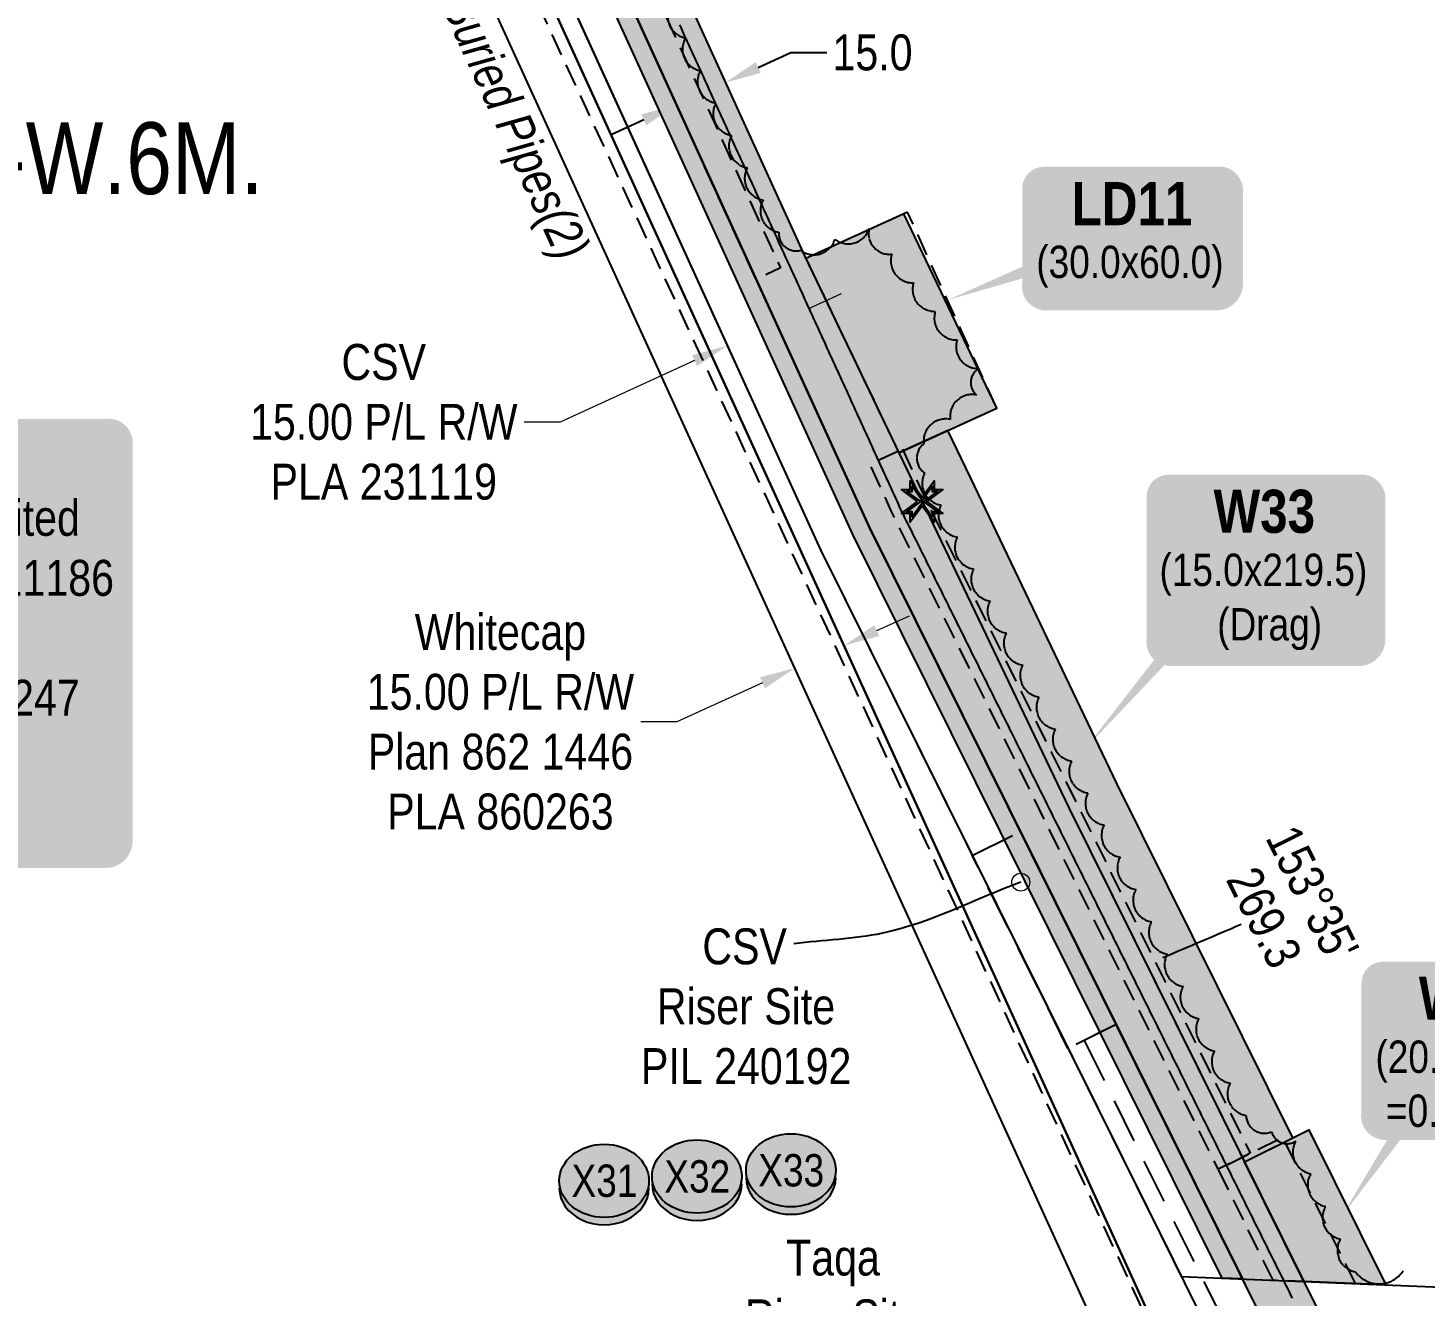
# Model space of a CAD drawing. Extents: x 347027 to 353466, y 6157949 to 6165050.
# Drawn here: x 350846.8 to 351235.9, y 6158588.4 to 6158941.5 of the extents above; entities that cross this region are included whole.
import ezdxf
from ezdxf.enums import TextEntityAlignment as Align

# ---------------------------------------------------------------- set-up
doc = ezdxf.new("R2010")
doc.units = 0
doc.header["$LTSCALE"] = 5
doc.header["$PDSIZE"] = 20
for name, pattern in [('0', [1, 1, 0]), ('foc-ACCESSROAD', [3.75, 2.5, -1.25]), ('HIDDEN2', [1.875, 1.25, -0.625]), ('UG_PIPE', [1.875, 1.25, -0.625])]:
    doc.linetypes.add(name, pattern=pattern)
doc.layers.get('Defpoints').update_dxf_attribs({"color": 9})
for name, color, linetype in [('AS-PIPE-UG', 44, 'UG_PIPE'), ('AS-PIPE-UG-T', 44, 'Continuous'), ('AS-SURFACE IMPACT', 7, 'Continuous'), ('C-AR', 13, 'foc-ACCESSROAD'), ('C-RW', 13, 'Continuous'), ('C-SYMBOL', 7, 'Continuous'), ('F-RW', 190, 'Continuous'), ('L-BD', 7, 'Continuous'), ('L-MON', 1, 'Continuous'), ('P-CROSSINGS', 250, 'Continuous'), ('P-PROPOSED', 10, 'Continuous'), ('P-PROPOSED-H', 21, 'Continuous'), ('P-TEMP-BLOCKS', 250, 'Continuous'), ('P-TEMP-H', 41, 'Continuous'), ('P-TEMP_LOG DECK', 46, 'Continuous'), ('P-TEMP_WORKSPACE', 46, 'Continuous'), ('P-TXT', 4, 'Continuous'), ('P-WORKAREA', 113, 'Continuous'), ('P-WORKAREA-H', 111, 'Continuous'), ('T-BUSH', 110, '0'), ('T-EXISTING TFA', 220, 'HIDDEN2')]:
    doc.layers.add(name, color=color, linetype=linetype)
for name, color, linetype, lineweight in [('C-RW-T', 13, 'Continuous', 9), ('C-WS-T', 13, 'Continuous', 9), ('F-RW-T', 190, 'Continuous', 9), ('F-WS-T', 190, 'Continuous', 9)]:
    doc.layers.add(name, color=color, linetype=linetype, lineweight=lineweight)
doc.styles.add('175L', font='ARIALN.TTF', dxfattribs={"height": 20})
doc.styles.add('80', font='ARIALN.TTF', dxfattribs={"height": 10})
doc.styles.add('80CG', font='ARIALN.TTF', dxfattribs={"height": 10})
doc.styles.add('80L', font='ARIALN.TTF', dxfattribs={"height": 10})
doc.styles.add('BOLD', font='ARIALNB.TTF')
doc.styles.add('Crossing', font='ARIALN.TTF', dxfattribs={"height": 10})
doc.dimstyles.new('Compass 5 000', dxfattribs={"dimscale": 5, "dimtxt": 9, "dimasz": 2, "dimexe": 0.2, "dimexo": 0.0625, "dimgap": 0.5, "dimtad": 0, "dimtih": 1, "dimtoh": 1, "dimzin": 0, "dimdsep": 46, "dimtxsty": '80CG', "dimcen": 0.1, "dimse1": 1, "dimse2": 1, "dimclrd": 256, "dimclrt": 256, "dimaunit": 1, "dimadec": 4, "dimazin": 0, "dimtfac": 0.06, "dimtofl": 0, "dimtmove": 0, "dimatfit": 1, "dimfxl": 0.2, "dimtolj": 1, "dimtzin": 0, "dimlwd": -1, "dimarcsym": 0})

# ---------------------------------------------------------------- blocks, each defined once
blk = doc.blocks.new('*U43')
h = blk.add_hatch(color=255)
edge = h.paths.add_edge_path()
edge.add_line((-126.5, -62.5), (126.5, -62.5))
edge.add_arc((126.5, -56.5), 6, 270, 360)
edge.add_line((132.5, -56.5), (132.5, 55))
edge.add_arc((126.5, 55), 6, 0, 90)
edge.add_line((126.5, 61), (-126.5, 61))
edge.add_arc((-126.5, 55), 6, 90, 180)
edge.add_line((-132.5, 55), (-132.5, -56.5))
edge.add_arc((-126.5, -56.5), 6, 180, 270)
at = {"color": 44, "flags": 128}
blk.add_lwpolyline([(-126.5, -62.5, 3, 3, 0), (126.5, -62.5, 3, 3, 0.414214), (132.5, -56.5, 3, 3, 0), (132.5, 55, 3, 0, 0.414214), (126.5, 61, 0, 0, 0), (-126.5, 61, 0, 0, 0.414214), (-132.5, 55, 0, 0, 0), (-132.5, -56.5, 0, 3, 0.414214)], format="xyseb", close=True, dxfattribs=at)
at = {"color": 44, "style": '80'}
blk.add_attdef('ENTER_TEXT_001', (-35.99, -5), '', height=10, dxfattribs=at)
blk = doc.blocks.new('*D121')
at = {"layer": 'C-RW-T', "transparency": 16777216}
for p, q in [((351064.27, 6158863.42), (351073.36, 6158867.57)), ((351032.42, 6158848.88), (350994.95, 6158831.78)), ((350994.95, 6158831.78), (350984.95, 6158831.78))]:
    blk.add_line(p, q, dxfattribs=at)
for points in [[(351063.57, 6158864.94), (351064.96, 6158861.9), (351055.17, 6158859.27)], [(351031.73, 6158850.4), (351033.11, 6158847.37), (351041.52, 6158853.04)]]:
    blk.add_solid(points, dxfattribs=at)
at = {"layer": 'Defpoints', "color": 0, "transparency": 16777216}
for p in [(351040.21, 6158892.02), (351026.56, 6158885.79), (351041.52, 6158853.04)]:
    blk.add_point(p, dxfattribs=at)
at = {"layer": 'C-RW-T', "transparency": 16777216, "insert": (350945.87, 6158831.78), "char_height": 10, "attachment_point": 5, "style": '80CG'}
blk.add_mtext('\\A1;CSV\\P15.00 P/L R/W\\PPLA 231119', dxfattribs=at)
blk = doc.blocks.new('*D62')
at = {"layer": 'Defpoints', "color": 0, "transparency": 16777216}
for p in [(351200.4, 6158573.57), (351200.19, 6158568.58), (351284.46, 6158565.1)]:
    blk.add_point(p, dxfattribs=at)
at = {"layer": 'F-RW-T', "transparency": 16777216}
for p, q in [((351285.08, 6158580.09), (351289.13, 6158678.17)), ((351289.13, 6158678.17), (351299.13, 6158678.17)), ((351284.05, 6158555.11), (351283.63, 6158545.12))]:
    blk.add_line(p, q, dxfattribs=at)
for points in [[(351283.41, 6158580.16), (351286.74, 6158580.02), (351284.67, 6158570.1)], [(351282.38, 6158555.18), (351285.71, 6158555.04), (351284.46, 6158565.1)]]:
    blk.add_solid(points, dxfattribs=at)
at = {"layer": 'F-RW-T', "transparency": 16777216, "insert": (351333.44, 6158678.17), "char_height": 10, "attachment_point": 5, "style": '80CG', "bg_fill": 3, "box_fill_scale": 1.1, "bg_fill_color": 256, "bg_fill_true_color": 13158600, "bg_fill_transparency": 0}
blk.add_mtext('\\A1;Taqa\\P5.00 A/R\\PLOC 071539', dxfattribs=at)
blk = doc.blocks.new('*D67')
at = {"layer": 'Defpoints', "color": 0, "transparency": 16777216}
for p in [(351022.32, 6158883.03), (351008.67, 6158876.8), (351060.45, 6158763.34)]:
    blk.add_point(p, dxfattribs=at)
at = {"layer": 'F-RW-T', "transparency": 16777216}
for p, q in [((351083.19, 6158773.72), (351092.29, 6158777.87)), ((351051.35, 6158759.19), (351027.44, 6158748.28)), ((351027.44, 6158748.28), (351017.44, 6158748.28))]:
    blk.add_line(p, q, dxfattribs=at)
for points in [[(351082.5, 6158775.24), (351083.89, 6158772.21), (351074.1, 6158769.57)], [(351050.66, 6158760.71), (351052.05, 6158757.67), (351060.45, 6158763.34)]]:
    blk.add_solid(points, dxfattribs=at)
at = {"layer": 'F-RW-T', "transparency": 16777216, "insert": (350978.36, 6158748.28), "char_height": 10, "attachment_point": 5, "style": '80CG'}
blk.add_mtext('\\A1;Whitecap\\P15.00 P/L R/W\\PPlan 862 1446\\PPLA 860263', dxfattribs=at)
blk = doc.blocks.new('*D70')
at = {"layer": 'Defpoints', "color": 0, "transparency": 16777216}
for p in [(350865.5, 6158518.86), (350853.29, 6158494.25), (350864.68, 6158493.88)]:
    blk.add_point(p, dxfattribs=at)
at = {"layer": 'F-RW-T', "transparency": 16777216}
for p, q in [((350854.44, 6158529.23), (350855.22, 6158552.64)), ((350855.22, 6158552.64), (350865.22, 6158552.64)), ((350852.96, 6158484.26), (350852.63, 6158474.27))]:
    blk.add_line(p, q, dxfattribs=at)
for points in [[(350852.78, 6158529.28), (350856.11, 6158529.17), (350854.11, 6158519.23)], [(350851.3, 6158484.31), (350854.63, 6158484.2), (350853.29, 6158494.25)]]:
    blk.add_solid(points, dxfattribs=at)
at = {"layer": 'F-RW-T', "transparency": 16777216, "insert": (350904.75, 6158552.64), "char_height": 10, "attachment_point": 5, "style": '80CG'}
blk.add_mtext('\\A1;Advantage\\P25.00 P/L R/W\\PPLA 150929', dxfattribs=at)
blk = doc.blocks.new('TEMP')
h = blk.add_hatch(color=255)
h.dxf.hatch_style = 1
h.paths.add_polyline_path([(-1.152, -0.666), (-0.666, -0.666), (-0.666, -1.152), (0, -0.251), (0.666, -1.152), (0.666, -0.666), (1.152, -0.666), (0.251, 0), (1.152, 0.666), (0.666, 0.666), (0.666, 1.152), (0, 0.251), (-0.666, 1.152), (-0.666, 0.666), (-1.152, 0.666), (-0.251, 0)])
h = blk.add_hatch(color=1)
h.dxf.hatch_style = 1
h.paths.add_polyline_path([(-0.061, 0), (0.566, -0.849), (0.566, -0.357), (0, 0.061), (-0.849, -0.566), (-0.357, -0.566), (0.061, 0), (-0.566, 0.849), (-0.566, 0.357), (0, -0.061), (0.849, 0.566), (0.357, 0.566)])
at = {"color": 1}
for p, q in [((-0.083, 0), (0.083, 0)), ((0, 0.083), (0, -0.083))]:
    blk.add_line(p, q, dxfattribs=at)
at = {"color": 255, "flags": 128}
blk.add_lwpolyline([(-0.251, 0), (-1.152, 0.666), (-0.666, 0.666), (-0.666, 1.152), (0, 0.251), (0.666, 1.152), (0.666, 0.666), (1.152, 0.666), (0.251, 0), (1.152, -0.666), (0.666, -0.666), (0.666, -1.152), (0, -0.251), (-0.666, -1.152), (-0.666, -0.666), (-1.152, -0.666)], close=True, dxfattribs=at)
at = {"color": 1, "flags": 128}
blk.add_lwpolyline([(-0.083, 0), (-0.849, 0.566), (-0.566, 0.566), (-0.566, 0.849), (0, 0.083), (0.566, 0.849), (0.566, 0.566), (0.849, 0.566), (0.083, 0), (0.849, -0.566), (0.566, -0.566), (0.566, -0.849), (0, -0.083), (-0.566, -0.849), (-0.566, -0.566), (-0.849, -0.566)], close=True, dxfattribs=at)
blk = doc.blocks.new('xing2')
h = blk.add_hatch(color=50)
h.dxf.hatch_style = 1
edge = h.paths.add_edge_path()
edge.add_ellipse((0, 0), major_axis=(-12.5, 0), ratio=0.816297, start_angle=0, end_angle=360)
h = blk.add_hatch(color=250)
h.dxf.hatch_style = 1
edge = h.paths.add_edge_path()
edge.add_ellipse((0, -2.05), major_axis=(-12.5, 0), ratio=0.816297, start_angle=0, end_angle=180)
edge.add_line((12.5, -2.05), (12.5, 0))
edge.add_ellipse((0, 0), major_axis=(-12.5, 0), ratio=0.816297, start_angle=0, end_angle=180, ccw=False)
edge.add_line((-12.5, 0), (-12.5, -2.05))
at = {"color": 250}
blk.add_ellipse((0, 0), major_axis=(-12.5, 0), ratio=0.816297, dxfattribs=at)
blk.add_ellipse((0, -2.05), major_axis=(-12.5, 0), ratio=0.816297, start_param=0, end_param=3.141593, dxfattribs=at)
at = {"color": 250, "style": 'Crossing'}
blk.add_attdef('CROSSING', text='', height=9, dxfattribs=at).set_placement((0.09, 0.02), align=Align.MIDDLE_CENTER)
at = {"color": 250, "style": 'Crossing', "flags": 1}
for tag, p in [('OWNER', (0.09, -12.49)), ('DESCRIPTION', (0.09, -25.77)), ('LOCATION', (0.09, -39.3)), ('DWG_REF', (0.09, -52.84))]:
    blk.add_attdef(tag, text='', height=9, dxfattribs=at).set_placement(p, align=Align.MIDDLE_CENTER)
blk = doc.blocks.new('*U204')
h = blk.add_hatch(color=191)
edge = h.paths.add_edge_path()
edge.add_line((-24, -20), (24, -20))
edge.add_arc((24, -14), 6, 270, 360)
edge.add_line((30, -14), (30, 12.5))
edge.add_arc((24, 12.5), 6, 0, 90)
edge.add_line((24, 18.5), (-24, 18.5))
edge.add_arc((-24, 12.5), 6, 90, 180)
edge.add_line((-30, 12.5), (-30, -14))
edge.add_arc((-24, -14), 6, 180, 270)
at = {"color": 250, "flags": 128}
blk.add_lwpolyline([(-24, -20, 3, 3, 0), (24, -20, 3, 3, 0.414214), (30, -14, 3, 3, 0), (30, 12.5, 3, 0, 0.414214), (24, 18.5, 0, 0, 0), (-24, 18.5, 0, 0, 0.414214), (-30, 12.5, 0, 0, 0), (-30, -14, 0, 3, 0.414214)], format="xyseb", close=True, dxfattribs=at)
at = {"flags": 128}
blk.add_lwpolyline([(-50.8, -18.61, 0, 7.5, 0), (0, 0, 0, 0, 0)], format="xyseb", dxfattribs=at)
at = {"color": 250}
for tag, p, height, style in [('TEMP_AREA_W1_001', (-9.21, 2.24), 12, 'BOLD'), ('ENTER_TEXT_001', (-30.66, -12.47), 9, '80')]:
    blk.add_attdef(tag, p, '', height=height, dxfattribs=dict(at, style=style))
blk = doc.blocks.new('*U227')
h = blk.add_hatch(color=191)
edge = h.paths.add_edge_path()
edge.add_line((-24, -29.65), (24, -29.65))
edge.add_arc((24, -23.65), 6, 270, 360)
edge.add_line((30, -23.65), (30, 12.5))
edge.add_arc((24, 12.5), 6, 0, 90)
edge.add_line((24, 18.5), (-24, 18.5))
edge.add_arc((-24, 12.5), 6, 90, 180)
edge.add_line((-30, 12.5), (-30, -23.65))
edge.add_arc((-24, -23.65), 6, 180, 270)
at = {"color": 250, "flags": 128}
blk.add_lwpolyline([(-24, -29.65, 3, 3, 0), (24, -29.65, 3, 3, 0.414214), (30, -23.65, 3, 3, 0), (30, 12.5, 3, 0, 0.414214), (24, 18.5, 0, 0, 0), (-24, 18.5, 0, 0, 0.414214), (-30, 12.5, 0, 0, 0), (-30, -23.65, 0, 3, 0.414214)], format="xyseb", close=True, dxfattribs=at)
at = {"flags": 128}
blk.add_lwpolyline([(-35.37, -52.26, 0, 7.5, 0), (0, 0, 0, 0, 0)], format="xyseb", dxfattribs=at)
at = {"color": 250}
for tag, p, height, style in [('TEMP_AREA_W1_001', (-9.21, 2.24), 12, 'BOLD'), ('ENTER_TEXT_001', (-30.66, -12.47), 9, '80')]:
    blk.add_attdef(tag, p, '', height=height, dxfattribs=dict(at, style=style))
blk = doc.blocks.new('*D233')
at = {"layer": 'Defpoints', "color": 0, "transparency": 16777216}
for p in [(351040.74, 6158927), (351041.04, 6158926.33), (351027.1, 6158920.77)]:
    blk.add_point(p, dxfattribs=at)
at = {"layer": 'P-TXT', "transparency": 16777216}
for p, q in [((351050.14, 6158930.49), (351059.23, 6158934.64)), ((351059.23, 6158934.64), (351069.23, 6158934.64)), ((351018.3, 6158915.96), (351009.2, 6158911.8))]:
    blk.add_line(p, q, dxfattribs=at)
for points in [[(351049.45, 6158932), (351050.83, 6158928.97), (351041.04, 6158926.33)], [(351017.61, 6158917.47), (351018.99, 6158914.44), (351027.4, 6158920.11)]]:
    blk.add_solid(points, dxfattribs=at)
at = {"layer": 'P-TXT', "transparency": 16777216, "insert": (351081.99, 6158934.64), "char_height": 10, "attachment_point": 5, "style": '80CG'}
blk.add_mtext('\\A1;15.0', dxfattribs=at)
blk = doc.blocks.new('*U254')
h = blk.add_hatch(color=191)
edge = h.paths.add_edge_path()
edge.add_line((-26.5, -33.26), (26.5, -33.26))
edge.add_arc((26.5, -27.26), 6, 270, 360)
edge.add_line((32.5, -27.26), (32.5, 12.5))
edge.add_arc((26.5, 12.5), 6, 0, 90)
edge.add_line((26.5, 18.5), (-26.5, 18.5))
edge.add_arc((-26.5, 12.5), 6, 90, 180)
edge.add_line((-32.5, 12.5), (-32.5, -27.26))
edge.add_arc((-26.5, -27.26), 6, 180, 270)
at = {"color": 250, "flags": 128}
blk.add_lwpolyline([(-26.5, -33.26, 3, 3, 0), (26.5, -33.26, 3, 3, 0.414214), (32.5, -27.26, 3, 3, 0), (32.5, 12.5, 3, 0, 0.414214), (26.5, 18.5, 0, 0, 0), (-26.5, 18.5, 0, 0, 0.414214), (-32.5, 12.5, 0, 0, 0), (-32.5, -27.26, 0, 3, 0.414214)], format="xyseb", close=True, dxfattribs=at)
at = {"flags": 128}
blk.add_lwpolyline([(-49.76, -57.92, 0, 7.5, 0), (0, 0, 0, 0, 0)], format="xyseb", dxfattribs=at)
at = {"color": 250}
for tag, p, height, style in [('TEMP_AREA_W1_001', (-9.21, 2.24), 12, 'BOLD'), ('ENTER_TEXT_001', (-30.66, -12.47), 9, '80')]:
    blk.add_attdef(tag, p, '', height=height, dxfattribs=dict(at, style=style))

msp = doc.modelspace()

# ---------------------------------------------------------------- hatches: boundary and pattern name
at = {"layer": 'P-PROPOSED-H'}
h = msp.add_hatch(color=256, dxfattribs=at)
h.dxf.hatch_style = 1
h.paths.add_polyline_path([(349071.588, 6164537.694), (349086.575, 6164537.171), (349067.314, 6163985.307), (349085.005, 6163919), (349074.357, 6163607.538), (349069.582, 6163389.634), (349063.657, 6163274.078), (349041.711, 6163211.971), (349031.091, 6162819.545), (349019.053, 6162769.819), (349000.85, 6162239.091), (348984.963, 6162181.488), (349042.785, 6162018.632), (349032.946, 6161574.903), (349373.228, 6160914.377), (349533.941, 6160881.02), (349622.67, 6160762.612), (349747.609, 6160761.905), (349747.777, 6160766.903), (350146.773, 6160764.643), (350196.848, 6160654.939), (350246.79, 6160654.571), (350406.69, 6160304.187), (350602.109, 6159876.003), (350612.691, 6159864.849), (350870.169, 6159300.714), (351063.137, 6158877.92), (351095.812, 6158809.66), (351136.641, 6158724.366), (351202.148, 6158592.506), (351209.757, 6158577.19), (351214.263, 6158567.999), (351285.68, 6158421.816), (351300.183, 6158379.243), (351284.161, 6158379.77), (351271.791, 6158416.084), (351212.911, 6158501.531), (351199.18, 6158531.605), (351197.229, 6158568.702), (351081.021, 6158802.618), (350856.526, 6159294.487), (350600.089, 6159856.344), (350589.506, 6159867.498), (350393.255, 6160298.066), (350237.261, 6160639.645), (350187.153, 6160640.014), (350137.389, 6160749.7), (349762.275, 6160751.824), (349762.107, 6160746.826), (349615.136, 6160747.659), (349525.341, 6160867.49), (349363.174, 6160901.148), (349017.87, 6161571.424), (349027.731, 6162016.21), (348969.25, 6162180.921), (348985.923, 6162241.373), (349004.119, 6162771.861), (349016.143, 6162821.534), (349026.784, 6163214.739), (349048.792, 6163277.021), (349054.595, 6163390.182), (349059.366, 6163607.958), (349069.942, 6163917.287), (349052.25, 6163983.598), (349071.588, 6164537.694), (349086.575, 6164537.171)])
at = {"layer": 'P-TEMP-H'}
h = msp.add_hatch(color=256, dxfattribs=at)
h.dxf.hatch_style = 1
h.paths.add_polyline_path([(351089.323, 6158823.215), (351116.561, 6158835.645), (351090.709, 6158889.784), (351063.419, 6158877.33)])
h = msp.add_hatch(color=256, dxfattribs=at)
h.dxf.hatch_style = 1
h.paths.add_polyline_path([(351199.008, 6158632.532), (351150.12, 6158730.94), (351109.338, 6158816.134), (351102.925, 6158829.418), (351089.323, 6158823.215), (351095.812, 6158809.66), (351136.641, 6158724.366), (351185.578, 6158625.86)])
h = msp.add_hatch(color=256, dxfattribs=at)
h.dxf.hatch_style = 1
h.paths.add_polyline_path([(351202.148, 6158592.506), (351185.578, 6158625.86), (351203.485, 6158634.756), (351224.943, 6158591.563)])
at = {"layer": 'P-WORKAREA-H'}
h = msp.add_hatch(color=256, dxfattribs=at)
h.dxf.hatch_style = 1
h.paths.add_polyline_path([(350608.326, 6159838.296), (350900.581, 6159197.964), (351081.021, 6158802.618), (351185.052, 6158593.213), (351179.354, 6158593.449), (351076.508, 6158800.467), (350896.033, 6159195.888), (350601.982, 6159840.157)])

# ---------------------------------------------------------------- linework, layer by layer
at = {"layer": 'AS-PIPE-UG', "flags": 128}
msp.add_lwpolyline([(350087.781, 6160907.06), (350148.632, 6160782.437), (350167.089, 6160735.805), (350259.372, 6160537.734), (350318.794, 6160404.908), (350371.062, 6160289.011), (350432.423, 6160152.889), (350498.822, 6160011.45), (350561.886, 6159869.689), (350588.768, 6159811.79), (351156.225, 6158586.57), (351162.181, 6158572.518)], dxfattribs=at)
at = {"layer": 'C-AR'}
msp.add_lwpolyline([(351109.732, 6158711.12), (351123.162, 6158717.792), (351149.85, 6158664.071), (351136.42, 6158657.399)], close=True, dxfattribs=at)
at = {"layer": 'C-AR', "flags": 128}
msp.add_lwpolyline([(351140.897, 6158659.623), (351187.354, 6158566.109), (351189.296, 6158529.182), (351204.181, 6158496.581), (351237.908, 6158447.636), (351262.773, 6158411.551), (351273.48, 6158380.121), (351284.161, 6158379.77), (351271.791, 6158416.084), (351246.14, 6158453.309), (351212.911, 6158501.531), (351199.18, 6158531.605), (351197.229, 6158568.702), (351149.85, 6158664.071)], close=True, dxfattribs=at)
at = {"layer": 'C-RW', "flags": 128}
msp.add_lwpolyline([(349747.777, 6160766.903), (350163.319, 6160764.55), (350379.614, 6160291.836), (350576.901, 6159858.996), (350587.486, 6159847.839), (351067.481, 6158796.167), (351182.417, 6158564.812), (351184.354, 6158527.97), (351199.816, 6158494.106), (351258.264, 6158409.284), (351268.139, 6158380.296), (351284.161, 6158379.77), (351271.791, 6158416.084), (351212.911, 6158501.531), (351199.18, 6158531.605), (351197.229, 6158568.702), (351081.021, 6158802.618), (350600.089, 6159856.344), (350589.506, 6159867.498), (350393.255, 6160298.066), (350175.686, 6160774.477), (349592.622, 6160777.779)], dxfattribs=at)
at = {"layer": 'F-RW', "flags": 128}
msp.add_lwpolyline([(350488.18, 6160053.646), (350583.414, 6159844.18), (350590.432, 6159828.805), (350878.272, 6159198.682), (351160.846, 6158579.151), (351162.707, 6158575.074), (351165.127, 6158569.773), (351199.816, 6158494.106), (351258.264, 6158409.284), (351268.139, 6158380.296), (351258.344, 6158380.619), (351252.16, 6158380.824), (351244.653, 6158402.495), (351186.718, 6158486.685), (351148.234, 6158570.658), (351142.008, 6158584.299), (350861.316, 6159199.235), (350573.548, 6159829.673), (350566.53, 6159845.046), (350142.198, 6160774.667)], dxfattribs=at)
at = {"layer": 'F-RW'}
for points in [[(350403.215, 6159853.548), (350481.256, 6159849.485), (350511.386, 6159847.917), (350566.783, 6159845.033), (350583.414, 6159844.18), (350589.294, 6159843.878), (350883.818, 6159198.498), (350936.258, 6159083.599), (351067.481, 6158796.167), (351165.766, 6158598.328)], [(351165.117, 6158579.033), (351160.846, 6158579.151), (350878.272, 6159198.682), (350590.432, 6159828.805), (350573.8, 6159829.659), (350510.88, 6159832.986), (350480.749, 6159834.547), (350402.705, 6159838.588)], [(351165.76, 6158598.34), (351167.956, 6158593.92), (351265.356, 6158589.891), (351430.949, 6158583.109), (351468.381, 6158581.577), (351467.659, 6158566.552), (351430.477, 6158568.087), (351264.854, 6158574.914), (351175.579, 6158578.602), (351165.111, 6158579.033)]]:
    msp.add_lwpolyline(points, dxfattribs=at)
at = {"layer": 'P-PROPOSED', "flags": 128}
msp.add_lwpolyline([(350406.69, 6160304.187), (350602.109, 6159876.003), (350612.691, 6159864.849), (350870.169, 6159300.714), (351063.137, 6158877.92), (351095.812, 6158809.66), (351136.641, 6158724.366), (351202.148, 6158592.506), (351209.757, 6158577.19), (351214.263, 6158567.999), (351285.68, 6158421.816), (351300.183, 6158379.243), (351284.161, 6158379.77), (351271.791, 6158416.084), (351212.911, 6158501.531), (351199.18, 6158531.605), (351197.229, 6158568.702), (351081.021, 6158802.618), (350856.526, 6159294.487), (350600.089, 6159856.344), (350589.506, 6159867.498), (350393.255, 6160298.066)], dxfattribs=at)
at = {"layer": 'P-TEMP_LOG DECK'}
msp.add_lwpolyline([(351089.323, 6158823.215), (351116.561, 6158835.645), (351090.709, 6158889.784), (351063.419, 6158877.33)], close=True, dxfattribs=at)
at = {"layer": 'P-TEMP_WORKSPACE', "flags": 128}
for points in [[(351199.008, 6158632.532), (351150.12, 6158730.94), (351109.338, 6158816.134), (351102.925, 6158829.418), (351089.323, 6158823.215), (351095.812, 6158809.66), (351136.641, 6158724.366), (351185.578, 6158625.86)], [(351202.148, 6158592.506), (351185.578, 6158625.86), (351203.485, 6158634.756), (351224.943, 6158591.563)]]:
    msp.add_lwpolyline(points, close=True, dxfattribs=at)
at = {"layer": 'P-WORKAREA'}
msp.add_lwpolyline([(350608.326, 6159838.296), (350900.581, 6159197.964), (351081.021, 6158802.618), (351185.052, 6158593.213), (351179.354, 6158593.449), (351076.508, 6158800.467), (350896.033, 6159195.888), (350601.982, 6159840.157)], close=True, dxfattribs=at)
at = {"layer": 'T-BUSH', "flags": 128}
msp.add_lwpolyline([(350838.426, 6159469.43, 0.5205671), (350830.387, 6159463.481, 0.5205671), (350822.349, 6159457.532, 0.5205671), (350814.311, 6159451.583, 0.5205671), (350806.273, 6159445.635, 0.5205671), (350801.511, 6159438.846, 0.5205671), (350805.698, 6159429.765, 0.5205671), (350809.885, 6159420.684, 0.5205671), (350814.073, 6159411.603, 0.5205671), (350818.141, 6159402.468, 0.5205671), (350822.199, 6159393.328, 0.5205671), (350826.258, 6159384.189, 0.5205671), (350830.317, 6159375.05, 0.5205671), (350834.375, 6159365.91, 0.5205671), (350838.529, 6159356.814, 0.5205671), (350842.693, 6159347.722, 0.5205671), (350846.857, 6159338.63, 0.5205671), (350851.021, 6159329.538, 0.5205671), (350855.185, 6159320.446, 0.5205671), (350859.348, 6159311.354, 0.5205671), (350863.512, 6159302.263, 0.5205671), (350873.275, 6159304.29, 0.5205671), (350883.059, 6159306.358, 0.5205671), (350890.923, 6159305.14, 0.5205671), (350893.933, 6159295.603, 0.5205671), (350896.942, 6159286.067, 0.5205671), (350899.952, 6159276.53, 0.5205671), (350902.961, 6159266.994, 0.5205671), (350905.971, 6159257.457, 0.5205671), (350907.014, 6159248.811, 0.5205671), (350897.861, 6159244.783, 0.5205671), (350893.197, 6159239.059, 0.5205671), (350897.403, 6159229.986, 0.5205671), (350901.608, 6159220.913, 0.5205671), (350905.814, 6159211.841, 0.5205671), (350910.019, 6159202.768, 0.5205671), (350914.225, 6159193.695, 0.5205671), (350918.43, 6159184.623, 0.5205671), (350922.636, 6159175.55, 0.5205671), (350926.841, 6159166.477, 0.5205671), (350931.047, 6159157.404, 0.5205671), (350935.19, 6159148.303, 0.5205671), (350939.307, 6159139.19, 0.5205671), (350943.424, 6159130.077, 0.5205671), (350947.541, 6159120.964, 0.5205671), (350951.658, 6159111.851, 0.5205671), (350955.775, 6159102.737, 0.5205671), (350959.892, 6159093.624, 0.5205671), (350964.009, 6159084.511, 0.5205671), (350968.126, 6159075.398, 0.5205671), (350972.243, 6159066.284, 0.5205671), (350976.36, 6159057.171, 0.5205671), (350980.477, 6159048.058, 0.5205671), (350984.594, 6159038.945, 0.5205671), (350988.714, 6159029.833, 0.5205671), (350992.833, 6159020.721, 0.5205671), (350996.953, 6159011.609, 0.5205671), (351001.073, 6159002.497, 0.5205671), (351005.193, 6158993.385, 0.5205671), (351009.312, 6158984.273, 0.5205671), (351013.432, 6158975.161, 0.5205671), (351017.552, 6158966.049, 0.5205671), (351021.671, 6158956.937, 0.5205671), (351025.791, 6158947.825, 0.5205671), (351029.911, 6158938.713, 0.5205671), (351034.031, 6158929.601, 0.5205671), (351038.368, 6158920.592, 0.5205671), (351042.749, 6158911.602, 0.5205671), (351047.13, 6158902.613, 0.5205671), (351051.511, 6158893.624, 0.5205671), (351055.891, 6158884.634, 0.5205671), (351061.981, 6158879.626, 0.5205671), (351071.514, 6158882.644, 0.5205671), (351081.048, 6158885.662, 0.5205671), (351087.364, 6158878.522, 0.5205671), (351093.42, 6158870.565, 0.5205671), (351099.477, 6158862.607, 0.5205671), (351105.534, 6158854.65, 0.5205671), (351111.59, 6158846.693, 0.5205671), (351110.97, 6158839.316, 0.5205671), (351103.633, 6158832.522, 0.5205671), (351096.295, 6158825.727, 0.5205671), (351096.534, 6158817.586, 0.5205671), (351101.078, 6158808.678, 0.5205671), (351105.623, 6158799.771, 0.5205671), (351110.168, 6158790.863, 0.5205671), (351114.713, 6158781.955, 0.5205671), (351119.257, 6158773.048, 0.5205671), (351123.802, 6158764.14, 0.5205671), (351128.347, 6158755.232, 0.5205671), (351132.891, 6158746.325, 0.5205671), (351137.436, 6158737.417, 0.5205671), (351141.981, 6158728.51, 0.5205671), (351146.525, 6158719.602, 0.5205671), (351150.935, 6158710.627, 0.5205671), (351155.318, 6158701.639, 0.5205671), (351159.701, 6158692.65, 0.5205671), (351164.084, 6158683.662, 0.5205671), (351168.466, 6158674.673, 0.5205671), (351172.849, 6158665.685, 0.5205671), (351177.232, 6158656.697, 0.5205671), (351181.615, 6158647.708, 0.5205671), (351185.997, 6158638.72, 0.5205671), (351193.141, 6158634.17, 0.5205671), (351199.889, 6158631.613, 0.5205671), (351204.024, 6158622.508, 0.5205671), (351208.159, 6158613.403, 0.5205671), (351212.294, 6158604.298, 0.5205671), (351216.429, 6158595.193, 0.5205671), (351229.814, 6158595.47, 0.5205671)], format="xyb", dxfattribs=at)
at = {"layer": 'T-EXISTING TFA', "flags": 128}
for points in [[(350888.254, 6159243.03), (351056.373, 6158874.681), (351049.551, 6158871.568), (350881.431, 6159239.916)], [(351090.374, 6158824.262), (351096.818, 6158810.144), (351187.206, 6158628.202), (351178.252, 6158623.754), (351087.199, 6158807.036), (351081.239, 6158820.093)], [(351193.6, 6158592.86), (351178.252, 6158623.754), (351196.159, 6158632.65), (351216.395, 6158591.917)]]:
    msp.add_lwpolyline(points, close=True, dxfattribs=at)
at = {"layer": 'T-EXISTING TFA'}
msp.add_lwpolyline([(351089.323, 6158823.215), (351116.618, 6158835.671), (351091.714, 6158890.243), (351063.419, 6158877.33)], close=True, dxfattribs=at)

# ---------------------------------------------------------------- block references
at = {"layer": 'AS-SURFACE IMPACT'}
ref = msp.add_blockref('*U43', (350741.937, 6158771.656), dxfattribs=at)
ref.add_attrib('ENTER_TEXT_001', 'DTLG910005 Norbord Inc.', (350674.498, 6158816.959), dxfattribs={"layer": '0', "color": 44, "height": 10, "style": '80'})
ref.add_attrib('ENTER_TEXT_002', 'FMA6900016 Weyerhaeuser Company Limited', (350622.482, 6158800.115), dxfattribs={"layer": '0', "color": 44, "height": 10, "style": '80'})
ref.add_attrib('ENTER_TEXT_003', 'RTF2311136,2311138,2311148,2311160,2311186', (350612.772, 6158783.408), dxfattribs={"layer": '0', "color": 44, "height": 10, "style": '80'})
ref.add_attrib('ENTER_TEXT_004', ' Advantage Energy Ltd.', (350682.554, 6158766.741), dxfattribs={"layer": '0', "color": 44, "height": 10, "style": '80'})
ref.add_attrib('ENTER_TEXT_005', 'RTF245236,254243,245244,2316237,2316247', (350622.329, 6158750.033), dxfattribs={"layer": '0', "color": 44, "height": 10, "style": '80'})
ref.add_attrib('ENTER_TEXT_006', ' CSV Midstream Solutions Corp.', (350659.979, 6158733.189), dxfattribs={"layer": '0', "color": 44, "height": 10, "style": '80'})
ref.add_attrib('ENTER_TEXT_007', 'TPA 2706 JIM ROBERT MENZIES', (350653.287, 6158716.345), dxfattribs={"layer": '0', "color": 44, "height": 10, "style": '80'})
at = {"layer": 'L-MON', "xscale": 4.998775000000008, "yscale": 4.998775000000008, "zscale": 4.998775000000008}
msp.add_blockref('TEMP', (351095.812, 6158809.66), dxfattribs=at)
at = {"layer": 'P-CROSSINGS', "xscale": 0.9994927142757499, "yscale": 0.9994927142757499, "zscale": 0.9994927142757499}
for p, values in [((351033.085, 6158621.747), {'CROSSING': 'X32'}), ((351059.253, 6158623.452), {'CROSSING': 'X33'}), ((351007.24, 6158620.538), {'CROSSING': 'X31'})]:
    msp.add_blockref('xing2', p, dxfattribs=at).add_auto_attribs(values)
at = {"layer": 'P-TEMP-BLOCKS'}
ref = msp.add_blockref('*U204', (351153.678, 6158884.354), dxfattribs=dict(at, xscale=0.999755, yscale=0.999755, zscale=0.999755))
ref.add_attrib('TEMP_AREA_W1_001', 'LD11', (351137.466, 6158886.597), dxfattribs={"layer": '0', "color": 250, "height": 11.9971, "style": 'BOLD'})
ref.add_attrib('ENTER_TEXT_001', '(30.0x60.0)', (351127.608, 6158871.887), dxfattribs={"layer": '0', "color": 250, "height": 8.9978, "style": '80'})
ref = msp.add_blockref('*U254', (351190.838, 6158798.606), dxfattribs=dict(at, xscale=0.999755, yscale=0.999755, zscale=0.999755))
ref.add_attrib('TEMP_AREA_W1_001', 'W33', (351176.979, 6158800.952), dxfattribs={"layer": '0', "color": 250, "height": 11.9971, "style": 'BOLD'})
ref.add_attrib('ENTER_TEXT_001', '(15.0x219.5)', (351161.902, 6158786.139), dxfattribs={"layer": '0', "color": 250, "height": 8.9978, "style": '80'})
ref.add_attrib('ENTER_TEXT_002', ' (Drag)', (351175.12, 6158770.99), dxfattribs={"layer": '0', "color": 250, "height": 8.9978, "style": '80'})
ref = msp.add_blockref('*U227', (351248.128, 6158663.046), dxfattribs=dict(at, xscale=0.999755, yscale=0.999755, zscale=0.999755))
ref.add_attrib('TEMP_AREA_W1_001', 'W34', (351234.138, 6158665.392), dxfattribs={"layer": '0', "color": 250, "height": 11.9971, "style": 'BOLD'})
ref.add_attrib('ENTER_TEXT_001', '(20.0x37.3)', (351222.058, 6158650.579), dxfattribs={"layer": '0', "color": 250, "height": 8.9978, "style": '80'})
ref.add_attrib('ENTER_TEXT_002', '=0.085 ha', (351224.998, 6158635.546), dxfattribs={"layer": '0', "color": 250, "height": 8.9978, "style": '80'})

# ---------------------------------------------------------------- texts
at = {"layer": 'AS-PIPE-UG-T', "insert": (350970.678, 6158952.273), "char_height": 9.99755, "attachment_point": 1, "rotation": 294.52996, "style": '80L'}
msp.add_mtext_dynamic_manual_height_columns('\\pi0.31811;{\\fArial Narrow|b0|i1|c0|p34;Buried Pipes(2)}', width=78.40707, gutter_width=50.012, heights=[0], dxfattribs=at)
at = {"layer": 'C-SYMBOL', "color": 3, "style": '175L'}
msp.add_text('Theor. S.W.1/4 Sec. 5-76-9-W.6M.', height=20, dxfattribs=at).set_placement((350736, 6158889.245), align=Align.BOTTOM_CENTER)
at = {"layer": 'C-WS-T', "insert": (351013.592, 6158690.808), "char_height": 10, "attachment_point": 1, "style": '80L'}
msp.add_mtext_dynamic_manual_height_columns('\\pi21.00465;CSV\\P\\pi8.32729;Riser Site\\P\\pi3.90369;PIL 240192', width=64.92881, gutter_width=50.025, heights=[0], dxfattribs=at)
at = {"layer": 'F-WS-T', "insert": (351040.62, 6158604.166), "char_height": 9.99755, "attachment_point": 1, "style": '175L'}
msp.add_mtext_dynamic_manual_height_columns('\\pi17.31393;Taqa\\P\\pi5.83993;Riser Site\\P\\pi1.35263;PIL 070635', width=59.94226, gutter_width=100.049, heights=[0], dxfattribs=at)
at = {"layer": 'L-BD', "color": 6, "style": '80L'}
for s, p in [("153°35'", (351204.554, 6158700.539)), ('269.3', (351191.123, 6158693.868))]:
    msp.add_text(s, height=9.9974, rotation=296.417, dxfattribs=at).set_placement(p, align=Align.MIDDLE)

# ---------------------------------------------------------------- dimensions: what is measured, and where the dimension line sits
at = {"layer": 'C-RW-T'}
dim = msp.add_linear_dim(base=(351041.519, 6158853.035), p1=(351040.215, 6158892.024), p2=(351026.564, 6158885.792), angle=204.53832, text='CSV\\P15.00 P/L R/W\\PPLA 231119', dimstyle='Compass 5 000', dxfattribs=at)
dim.commit()
dim.dimension.update_dxf_attribs({"geometry": '*D121', "text_midpoint": (350945.868, 6158831.777), "dimtype": 161})
at = {"layer": 'F-RW-T'}
for base, p1, p2, angle, text, picture, middle in [((351060.451, 6158763.343), (351022.318, 6158883.026), (351008.672, 6158876.798), 204.53133, 'Whitecap\\P15.00 P/L R/W\\PPlan 862 1446\\PPLA 860263', '*D67', (350978.355, 6158748.278)), ((350853.291, 6158494.254), (350865.5, 6158518.859), (350864.677, 6158493.879), 268.11291, 'Advantage\\P25.00 P/L R/W\\PPLA 150929', '*D70', (350904.755, 6158552.643))]:
    dim = msp.add_linear_dim(base=base, p1=p1, p2=p2, angle=angle, text=text, dimstyle='Compass 5 000', dxfattribs=at)
    dim.commit()
    dim.dimension.update_dxf_attribs({"geometry": picture, "text_midpoint": middle, "dimtype": 161})
at = {"layer": 'P-TXT', "color": 6}
dim = msp.add_aligned_dim(p1=(351027.095, 6158920.769), p2=(351040.738, 6158926.996), distance=-0.728, text='15.0', dimstyle='Compass 5 000', dxfattribs=at)
dim.commit()
dim.dimension.update_dxf_attribs({"geometry": '*D233', "text_midpoint": (351081.987, 6158934.638)})

# ---------------------------------------------------------------- leaders
at = {"layer": 'C-WS-T', "path_type": 1}
msp.add_leader([(351123.28, 6158703.677), (351084.737, 6158689.455), (351060.082, 6158686.555)], dimstyle='Compass 5 000', override={"dimasz": 1, "dimgap": 0.5, "dimtad": 0, "dimldrblk": 'DotBlank'}, dxfattribs=at)
at = {"layer": 'L-BD', "color": 2, "path_type": 1}
msp.add_leader([(351162.835, 6158682.684), (351184.667, 6158691.975)], dimstyle='Compass 5 000', override={"dimgap": 0.5, "dimtad": 0}, dxfattribs=at)

# ---------------------------------------------------------------- next in the draw order: dimensions: what is measured, and where the dimension line sits
at = {"layer": 'F-RW-T'}
dim = msp.add_linear_dim(base=(351284.46, 6158565.1), p1=(351200.399, 6158573.574), p2=(351200.193, 6158568.58), angle=267.63563, text='Taqa\\P5.00 A/R\\PLOC 071539', dimstyle='Compass 5 000', override={"dimtfill": 1}, dxfattribs=at)
dim.commit()
dim.dimension.update_dxf_attribs({"geometry": '*D62', "text_midpoint": (351333.443, 6158678.175), "dimtype": 161})

# ---------------------------------------------------------------- next in the draw order: linework, layer by layer
at = {"layer": 'P-PROPOSED'}
msp.add_polyline3d([(351028.238, 6158942.348, 862.326), (351028.653, 6158941.439, 862.241), (351029.067, 6158940.53, 862.21), (351029.482, 6158939.621, 862.157), (351029.897, 6158938.712, 862.14), (351030.312, 6158937.803, 862.05), (351030.727, 6158936.894, 862.023), (351031.142, 6158935.985, 861.989), (351031.556, 6158935.077, 861.91), (351031.971, 6158934.168, 861.898), (351032.386, 6158933.259, 861.86), (351032.801, 6158932.35, 861.849), (351033.216, 6158931.441, 861.738), (351033.631, 6158930.532, 861.73), (351034.045, 6158929.623, 861.68), (351034.46, 6158928.714, 861.671), (351034.875, 6158927.805, 861.667), (351035.29, 6158926.896, 861.66), (351035.705, 6158925.987, 861.645), (351036.12, 6158925.079, 861.613), (351036.534, 6158924.17, 861.57), (351036.949, 6158923.261, 861.42), (351037.364, 6158922.352, 861.42), (351037.779, 6158921.443, 861.429), (351038.194, 6158920.534, 861.415), (351038.609, 6158919.625, 861.399), (351039.023, 6158918.716, 861.4), (351039.438, 6158917.807, 861.406), (351039.853, 6158916.898, 861.41), (351040.268, 6158915.99, 861.397), (351040.683, 6158915.081, 861.402), (351041.098, 6158914.172, 861.372), (351041.512, 6158913.263, 861.26), (351041.927, 6158912.354, 861.262), (351042.342, 6158911.445, 861.269), (351042.757, 6158910.536, 861.284), (351043.172, 6158909.627, 861.208), (351043.587, 6158908.718, 861.18), (351044.001, 6158907.809, 861.118), (351044.416, 6158906.9, 861.086), (351044.831, 6158905.992, 861.061), (351045.246, 6158905.083, 860.99), (351045.661, 6158904.174, 860.966), (351046.076, 6158903.265, 860.875), (351046.49, 6158902.356, 860.886), (351046.905, 6158901.447, 860.807), (351047.32, 6158900.538, 860.8), (351047.735, 6158899.629, 860.681), (351048.15, 6158898.72, 860.668), (351048.565, 6158897.811, 860.667), (351048.979, 6158896.902, 860.66), (351049.394, 6158895.994, 860.63), (351049.809, 6158895.085, 860.58), (351050.224, 6158894.176, 860.546), (351050.639, 6158893.267, 860.437), (351051.054, 6158892.358, 860.438), (351051.469, 6158891.449, 860.311), (351051.883, 6158890.54, 860.3), (351052.298, 6158889.631, 860.24), (351052.713, 6158888.722, 860.245), (351053.128, 6158887.813, 860.182), (351053.543, 6158886.905, 860.12), (351053.958, 6158885.996, 860.096), (351054.372, 6158885.087, 860.055), (351054.787, 6158884.178, 860.011), (351055.202, 6158883.269, 859.82), (351055.617, 6158882.36, 859.817), (351056.032, 6158881.451, 859.601), (351056.447, 6158880.542, 859.62), (351056.861, 6158879.633, 859.717), (351057.276, 6158878.724, 859.74), (351057.691, 6158877.815, 859.746), (351058.106, 6158876.907, 859.74), (351058.521, 6158875.998, 859.642), (351058.936, 6158875.089, 859.54), (351059.35, 6158874.18, 859.523), (351059.765, 6158873.271, 859.45), (351060.18, 6158872.362, 859.46), (351060.595, 6158871.453, 859.417), (351061.01, 6158870.544, 859.43), (351061.425, 6158869.635, 859.26), (351061.839, 6158868.726, 859.2), (351062.254, 6158867.818, 859.091), (351062.669, 6158866.909, 859.005), (351063.084, 6158866, 858.981), (351063.499, 6158865.091, 858.95), (351063.914, 6158864.182, 858.922), (351064.328, 6158863.273, 858.839), (351064.743, 6158862.364, 858.875), (351065.158, 6158861.455, 858.715), (351065.573, 6158860.546, 858.7), (351065.988, 6158859.637, 858.614), (351066.403, 6158858.728, 858.615), (351066.817, 6158857.82, 858.572), (351067.232, 6158856.911, 858.52), (351067.647, 6158856.002, 858.468), (351068.062, 6158855.093, 858.385), (351068.477, 6158854.184, 858.369), (351068.892, 6158853.275, 858.26), (351069.306, 6158852.366, 858.259), (351069.721, 6158851.457, 858.159), (351070.136, 6158850.548, 858.157), (351070.551, 6158849.639, 858.07), (351070.966, 6158848.73, 858.02), (351071.381, 6158847.822, 857.937), (351071.795, 6158846.913, 857.87), (351072.21, 6158846.004, 857.835), (351072.625, 6158845.095, 857.79), (351073.04, 6158844.186, 857.805), (351073.455, 6158843.277, 857.74), (351073.87, 6158842.368, 857.74), (351074.284, 6158841.459, 857.764), (351074.699, 6158840.55, 857.808), (351075.114, 6158839.641, 857.698), (351075.529, 6158838.733, 857.65), (351075.944, 6158837.824, 857.59), (351076.359, 6158836.915, 857.549), (351076.773, 6158836.006, 857.525), (351077.188, 6158835.097, 857.48), (351077.603, 6158834.188, 857.465), (351078.018, 6158833.279, 857.399), (351078.433, 6158832.37, 857.394), (351078.848, 6158831.461, 857.352), (351079.262, 6158830.552, 857.35), (351079.677, 6158829.643, 857.335), (351080.092, 6158828.735, 857.332), (351080.507, 6158827.826, 857.306), (351080.922, 6158826.917, 857.3), (351081.337, 6158826.008, 857.315), (351081.751, 6158825.099, 857.34), (351082.166, 6158824.19, 857.314), (351082.581, 6158823.281, 857.243), (351082.996, 6158822.372, 857.24), (351083.411, 6158821.463, 857.185), (351083.826, 6158820.554, 857.18), (351084.24, 6158819.645, 857.13), (351084.655, 6158818.737, 857.118), (351085.07, 6158817.828, 857.142), (351085.485, 6158816.919, 857.16), (351085.9, 6158816.01, 857.131), (351086.315, 6158815.101, 857.076), (351086.729, 6158814.192, 857.075), (351087.144, 6158813.283, 857.11), (351087.559, 6158812.374, 857.11), (351087.974, 6158811.465, 856.988), (351088.389, 6158810.556, 857.009), (351088.804, 6158809.648, 856.951), (351089.218, 6158808.739, 856.93), (351089.633, 6158807.83, 856.816), (351090.048, 6158806.921, 856.731), (351090.492, 6158806.027, 856.731), (351090.937, 6158805.132, 856.66), (351091.381, 6158804.238, 856.659), (351091.825, 6158803.344, 856.65), (351092.269, 6158802.45, 856.657), (351092.713, 6158801.556, 856.602), (351093.158, 6158800.661, 856.58), (351093.602, 6158799.767, 856.495), (351094.046, 6158798.873, 856.439), (351094.49, 6158797.979, 856.399), (351094.934, 6158797.085, 856.33), (351095.379, 6158796.191, 856.326), (351095.823, 6158795.296, 856.31), (351096.267, 6158794.402, 856.336), (351096.711, 6158793.508, 856.271), (351097.156, 6158792.614, 856.25), (351097.6, 6158791.72, 856.224), (351098.044, 6158790.825, 856.21), (351098.488, 6158789.931, 856.135), (351098.932, 6158789.037, 856.04), (351099.377, 6158788.143, 856.035), (351099.821, 6158787.249, 856.02), (351100.265, 6158786.354, 856.01), (351100.709, 6158785.46, 855.917), (351101.153, 6158784.566, 855.92), (351101.598, 6158783.672, 855.864), (351102.042, 6158782.778, 855.852), (351102.486, 6158781.883, 855.811), (351102.93, 6158780.989, 855.78), (351103.374, 6158780.095, 855.744), (351103.819, 6158779.201, 855.65), (351104.263, 6158778.307, 855.608), (351104.707, 6158777.412, 855.499), (351105.151, 6158776.518, 855.52), (351105.596, 6158775.624, 855.34), (351106.04, 6158774.73, 855.281), (351106.484, 6158773.836, 855.272), (351106.928, 6158772.942, 855.31), (351107.372, 6158772.047, 855.284), (351107.817, 6158771.153, 855.23), (351108.261, 6158770.259, 855.235), (351108.705, 6158769.365, 855.247), (351109.149, 6158768.471, 855.26), (351109.593, 6158767.576, 855.228), (351110.038, 6158766.682, 855.236), (351110.482, 6158765.788, 855.316), (351110.926, 6158764.894, 855.45), (351111.37, 6158764, 855.446), (351111.815, 6158763.105, 855.44), (351112.259, 6158762.211, 855.52), (351112.703, 6158761.317, 855.776), (351113.147, 6158760.423, 855.83), (351113.591, 6158759.529, 855.889), (351114.036, 6158758.634, 855.92), (351114.48, 6158757.74, 856.078), (351114.924, 6158756.846, 856.18), (351115.368, 6158755.952, 856.201), (351115.812, 6158755.058, 856.23), (351116.257, 6158754.163, 856.188), (351116.701, 6158753.269, 856.1), (351117.145, 6158752.375, 856.1), (351117.589, 6158751.481, 855.993), (351118.033, 6158750.587, 855.962), (351118.478, 6158749.693, 855.833), (351118.922, 6158748.798, 855.75), (351119.366, 6158747.904, 855.689), (351119.81, 6158747.01, 855.62), (351120.255, 6158746.116, 855.511), (351120.699, 6158745.222, 855.282), (351121.143, 6158744.327, 855.245), (351121.587, 6158743.433, 855.156), (351122.031, 6158742.539, 855.123), (351122.476, 6158741.645, 855.016), (351122.92, 6158740.751, 854.98), (351123.364, 6158739.856, 854.939), (351123.808, 6158738.962, 854.9), (351124.252, 6158738.068, 854.847), (351124.697, 6158737.174, 854.782), (351125.141, 6158736.28, 854.759), (351125.585, 6158735.385, 854.651), (351126.029, 6158734.491, 854.65), (351126.473, 6158733.597, 854.552), (351126.918, 6158732.703, 854.52), (351127.362, 6158731.809, 854.486), (351127.806, 6158730.914, 854.46), (351128.25, 6158730.02, 854.435), (351128.695, 6158729.126, 854.388), (351129.139, 6158728.232, 854.39), (351129.583, 6158727.338, 854.39), (351130.027, 6158726.444, 854.385), (351130.471, 6158725.549, 854.311), (351130.916, 6158724.655, 854.29), (351131.36, 6158723.761, 854.278), (351131.804, 6158722.867, 854.27), (351132.248, 6158721.973, 854.224), (351132.692, 6158721.078, 854.22), (351133.137, 6158720.184, 854.186), (351133.581, 6158719.29, 854), (351134.025, 6158718.396, 854.004), (351134.469, 6158717.502, 853.974), (351134.913, 6158716.607, 853.98), (351135.358, 6158715.713, 853.854), (351135.802, 6158714.819, 853.79), (351136.246, 6158713.925, 853.81), (351136.69, 6158713.031, 853.824), (351137.135, 6158712.136, 853.807), (351137.579, 6158711.242, 853.7), (351138.023, 6158710.348, 853.708), (351138.467, 6158709.454, 853.679), (351138.911, 6158708.56, 853.64), (351139.356, 6158707.665, 853.612), (351139.8, 6158706.771, 853.6), (351140.244, 6158705.877, 853.543), (351140.688, 6158704.983, 853.475), (351141.132, 6158704.089, 853.42), (351141.577, 6158703.195, 853.32), (351142.021, 6158702.3, 853.289), (351142.465, 6158701.406, 853.115), (351142.909, 6158700.512, 853.06), (351143.353, 6158699.618, 852.901), (351143.798, 6158698.724, 852.85), (351144.242, 6158697.829, 852.759), (351144.686, 6158696.935, 852.688), (351145.13, 6158696.041, 852.66), (351145.575, 6158695.147, 852.6), (351146.019, 6158694.253, 852.59), (351146.463, 6158693.358, 852.561), (351146.907, 6158692.464, 852.6), (351147.351, 6158691.57, 852.512), (351147.796, 6158690.676, 852.49), (351148.24, 6158689.782, 852.498), (351148.684, 6158688.887, 852.523), (351149.128, 6158687.993, 852.46), (351149.572, 6158687.099, 852.33), (351150.017, 6158686.205, 852.329), (351150.461, 6158685.311, 852.277), (351150.905, 6158684.416, 852.29), (351151.349, 6158683.522, 852.154), (351151.793, 6158682.628, 852.13), (351152.238, 6158681.734, 852.021), (351152.682, 6158680.84, 852.011), (351153.126, 6158679.946, 851.97), (351153.57, 6158679.051, 851.89), (351154.015, 6158678.157, 851.87), (351154.459, 6158677.263, 851.809), (351154.903, 6158676.369, 851.839), (351155.347, 6158675.475, 851.687), (351155.791, 6158674.58, 851.67), (351156.236, 6158673.686, 851.613), (351156.68, 6158672.792, 851.526), (351157.124, 6158671.898, 851.495), (351157.568, 6158671.004, 851.49), (351158.012, 6158670.109, 851.478), (351158.457, 6158669.215, 851.412), (351158.901, 6158668.321, 851.391), (351159.345, 6158667.427, 851.409), (351159.789, 6158666.533, 851.41), (351160.234, 6158665.638, 851.338), (351160.678, 6158664.744, 851.345), (351161.122, 6158663.85, 851.37), (351161.566, 6158662.956, 851.38), (351162.01, 6158662.062, 851.312), (351162.455, 6158661.167, 851.202), (351162.899, 6158660.273, 851.214), (351163.343, 6158659.379, 851.16), (351163.787, 6158658.485, 851.16), (351164.231, 6158657.591, 851.156), (351164.676, 6158656.697, 851.156), (351165.12, 6158655.802, 851.189), (351165.564, 6158654.908, 851.21), (351166.008, 6158654.014, 851.223), (351166.452, 6158653.12, 851.277), (351166.897, 6158652.226, 851.349), (351167.341, 6158651.331, 851.46), (351167.785, 6158650.437, 851.46), (351168.229, 6158649.543, 851.575), (351168.674, 6158648.649, 851.694), (351169.118, 6158647.755, 851.787), (351169.562, 6158646.86, 851.81), (351170.006, 6158645.966, 851.862), (351170.45, 6158645.072, 852.037), (351170.895, 6158644.178, 852.176), (351171.339, 6158643.284, 852.16), (351171.783, 6158642.389, 852.16), (351172.227, 6158641.495, 852.119), (351172.671, 6158640.601, 852.11), (351173.116, 6158639.707, 852.023), (351173.56, 6158638.813, 851.98), (351174.004, 6158637.918, 851.89), (351174.448, 6158637.024, 851.787), (351174.892, 6158636.13, 851.739), (351175.337, 6158635.236, 851.55), (351175.781, 6158634.342, 851.55), (351176.225, 6158633.448, 851.539), (351176.669, 6158632.553, 851.519), (351177.114, 6158631.659, 851.424), (351177.558, 6158630.765, 851.39), (351178.002, 6158629.871, 851.274), (351178.446, 6158628.977, 851.174), (351178.89, 6158628.082, 851.109), (351179.335, 6158627.188, 850.96), (351179.779, 6158626.294, 850.95), (351180.223, 6158625.4, 850.849), (351180.667, 6158624.506, 850.869), (351181.111, 6158623.611, 850.834), (351181.556, 6158622.717, 850.82), (351182, 6158621.823, 850.75), (351182.444, 6158620.929, 850.689), (351182.888, 6158620.035, 850.663), (351183.332, 6158619.14, 850.63), (351183.777, 6158618.246, 850.641), (351184.221, 6158617.352, 850.723), (351184.665, 6158616.458, 850.728), (351185.109, 6158615.564, 850.811), (351185.554, 6158614.67, 850.83), (351185.998, 6158613.775, 850.811), (351186.442, 6158612.881, 850.823), (351186.886, 6158611.987, 850.846), (351187.33, 6158611.093, 850.84), (351187.775, 6158610.199, 850.837), (351188.219, 6158609.304, 850.885), (351188.663, 6158608.41, 850.973), (351189.107, 6158607.516, 851.003), (351189.551, 6158606.622, 851), (351189.996, 6158605.728, 851.003), (351190.44, 6158604.833, 851.023), (351190.884, 6158603.939, 851.053), (351191.328, 6158603.045, 851.06), (351191.772, 6158602.151, 851.029), (351192.217, 6158601.257, 850.939), (351192.661, 6158600.362, 850.964), (351193.105, 6158599.468, 850.862), (351193.549, 6158598.574, 850.85), (351193.994, 6158597.68, 850.728), (351194.438, 6158596.786, 850.702), (351194.882, 6158595.891, 850.647), (351195.326, 6158594.997, 850.56), (351195.77, 6158594.103, 850.549), (351196.215, 6158593.209, 850.504), (351196.659, 6158592.315, 850.477), (351197.103, 6158591.421, 850.394), (351197.547, 6158590.526, 850.39), (351197.991, 6158589.632, 850.331), (351198.436, 6158588.738, 850.321), (351198.88, 6158587.844, 850.24)], dxfattribs=at)

doc.saveas('drawing.dxf')
